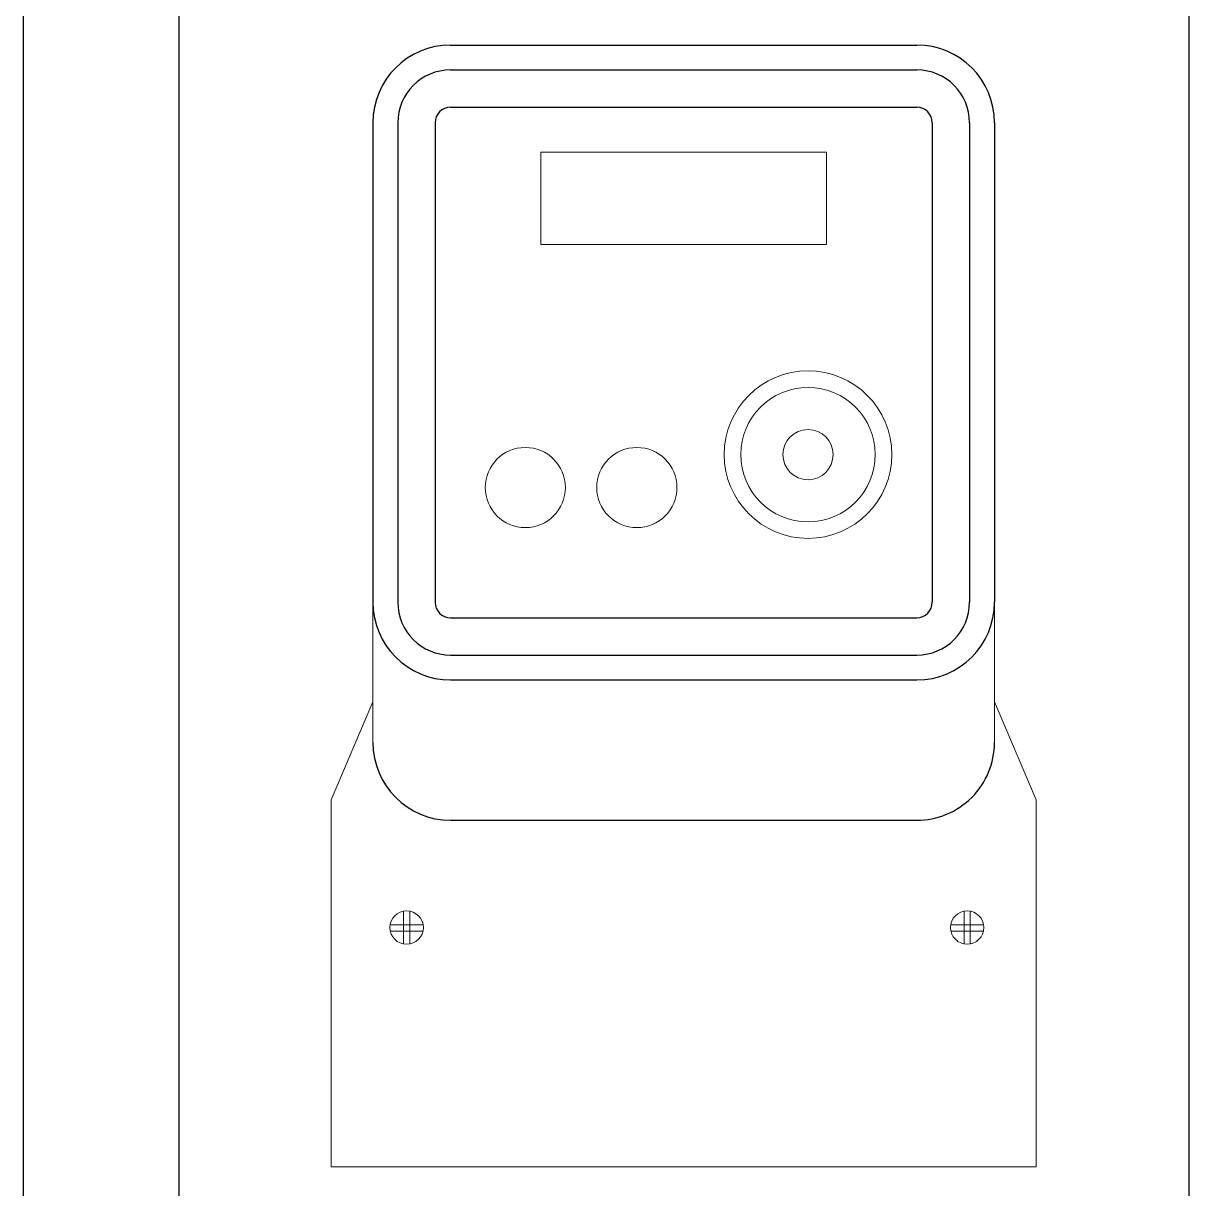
# Model space of a CAD drawing. Header units: millimetres. Extents: x -1335 to 33749, y 2338 to 5277.
# Drawn here: x 30214.1 to 30293.2, y 4395.7 to 4474.9 of the extents above; entities that cross this region are included whole.
import ezdxf

# ---------------------------------------------------------------- set-up
doc = ezdxf.new("R2010")
doc.units = ezdxf.units.MM
doc.layers.add('01', color=6, linetype='Continuous', lineweight=20)
doc.layers.add('LAM-H', color=3, linetype='Continuous', lineweight=20)
doc.layers.add('03', color=141, linetype='Continuous')
doc.layers.add('04', color=11, linetype='Continuous')

msp = doc.modelspace()

# ---------------------------------------------------------------- linework, layer by layer
at = {"layer": '01', "color": 3}
for p, q in [((30249.22, 4466.13), (30268.64, 4466.13)), ((30249.22, 4459.852), (30249.22, 4466.13)), ((30268.64, 4459.852), (30268.64, 4466.13)), ((30249.22, 4459.852), (30268.64, 4459.852))]:
    msp.add_line(p, q, dxfattribs=at)
at = {"layer": '03', "color": 2}
for p, q in [((30224.619, 4482.212), (30224.619, 4337.93)), ((30293.241, 4482.212), (30293.241, 4337.93)), ((30243.094, 4473.414), (30274.765, 4473.414)), ((30237.815, 4468.136), (30237.815, 4435.551)), ((30280.044, 4468.136), (30280.044, 4435.551)), ((30243.094, 4430.272), (30274.765, 4430.272)), ((30243.094, 4420.737), (30274.765, 4420.737))]:
    msp.add_line(p, q, dxfattribs=at)
at = {"layer": '03', "color": 7}
for p, q in [((30243.094, 4471.725), (30274.765, 4471.725)), ((30243.094, 4469.191), (30274.765, 4469.191)), ((30239.504, 4468.136), (30239.504, 4435.551)), ((30242.038, 4468.136), (30242.038, 4435.551)), ((30275.821, 4468.136), (30275.821, 4435.551)), ((30278.355, 4468.136), (30278.355, 4435.551)), ((30243.094, 4434.495), (30274.765, 4434.495)), ((30243.094, 4431.962), (30274.765, 4431.962))]:
    msp.add_line(p, q, dxfattribs=at)
at = {"layer": '03', "color": 2}
for centre, start, end in [((30243.094, 4468.136), 90, 180), ((30274.765, 4468.136), 0, 90), ((30243.094, 4435.551), 180, 270), ((30274.765, 4435.551), 270, 0), ((30243.094, 4426.016), 180, 270), ((30274.765, 4426.016), 270, 0.00809)]:
    msp.add_arc(centre, 5.279, start, end, dxfattribs=at)
at = {"layer": '03', "color": 7}
for centre, radius, start, end in [((30243.094, 4468.136), 3.589, 90, 180), ((30274.765, 4468.136), 3.589, 0, 90), ((30243.094, 4468.136), 1.056, 90, 180), ((30274.765, 4468.136), 1.056, 0, 90), ((30243.094, 4435.551), 3.589, 180, 270), ((30243.094, 4435.551), 1.056, 180, 270), ((30274.765, 4435.551), 1.056, 270, 0), ((30274.765, 4435.551), 3.589, 270, 0)]:
    msp.add_arc(centre, radius, start, end, dxfattribs=at)
at = {"layer": '04'}
for p in [(30214.061, 4919.44), (30214.061, 4919.006)]:
    msp.add_line(p, (30214.061, 4042.274), dxfattribs=at)
at = {"layer": 'LAM-H', "color": 2, "linetype": 'Continuous'}
for p, q in [((30237.815, 4435.551), (30237.815, 4426.016)), ((30280.044, 4435.551), (30280.044, 4426.017))]:
    msp.add_line(p, q, dxfattribs=at)
at = {"layer": 'LAM-H', "linetype": 'Continuous'}
for p, q in [((30237.815, 4428.788), (30234.972, 4422.133)), ((30280.044, 4428.788), (30282.887, 4422.133)), ((30234.972, 4422.133), (30234.972, 4397.18)), ((30282.887, 4422.133), (30282.887, 4397.18)), ((30234.972, 4397.18), (30282.887, 4397.18))]:
    msp.add_line(p, q, dxfattribs=at)
at = {"layer": 'LAM-H', "color": 7, "linetype": 'Continuous'}
for p, q in [((30239.892, 4414.561), (30239.892, 4412.333)), ((30240.321, 4414.561), (30240.321, 4412.333)), ((30277.975, 4414.561), (30277.975, 4412.333)), ((30278.404, 4414.561), (30278.404, 4412.333)), ((30239.001, 4413.627), (30241.228, 4413.627)), ((30277.084, 4413.627), (30279.311, 4413.627)), ((30239.001, 4413.198), (30241.228, 4413.198)), ((30277.084, 4413.198), (30279.311, 4413.198))]:
    msp.add_line(p, q, dxfattribs=at)
at = {"layer": 'LAM-H', "color": 2, "linetype": 'Continuous'}
msp.add_circle((30267.378, 4445.584), 5.694, dxfattribs=at)
at = {"layer": 'LAM-H', "color": 7, "linetype": 'Continuous'}
for centre, radius in [((30267.378, 4445.584), 4.567), ((30240.107, 4413.447), 1.134), ((30278.19, 4413.447), 1.134)]:
    msp.add_circle(centre, radius, dxfattribs=at)
at = {"layer": 'LAM-H', "linetype": 'Continuous'}
msp.add_circle((30267.378, 4445.584), 1.705, dxfattribs=at)
at = {"layer": 'LAM-H', "color": 3, "linetype": 'Continuous'}
for centre in [(30248.167, 4443.345), (30255.748, 4443.345)]:
    msp.add_circle(centre, 2.723, dxfattribs=at)

doc.saveas('drawing.dxf')
